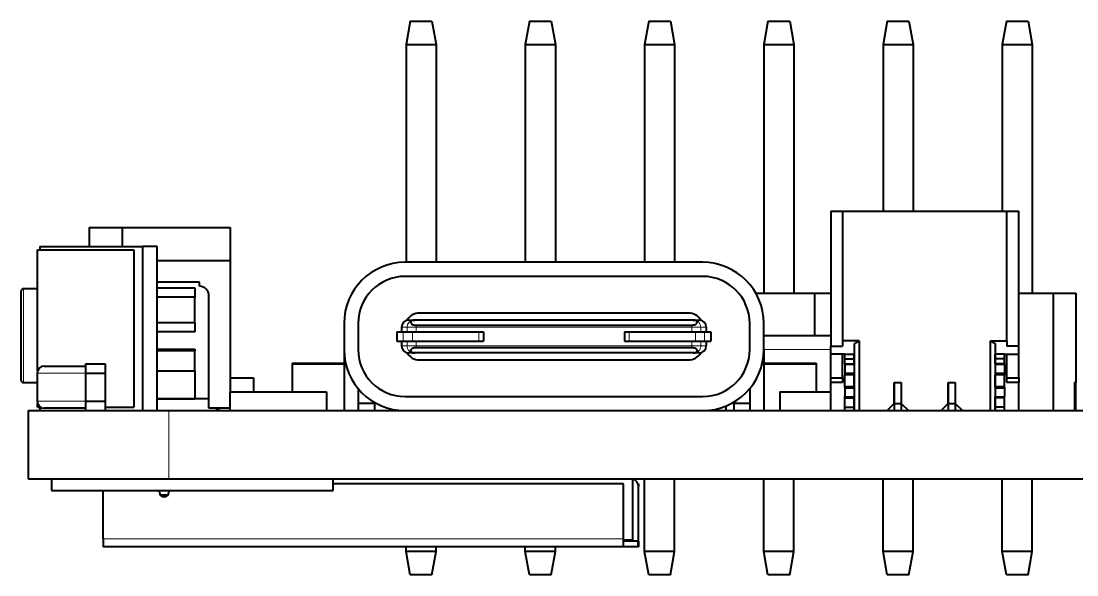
# Model space of a CAD drawing. Header units: inches. Extents: x 7.77 to 11.27, y 3.95 to 4.76.
# Drawn here: x 7.769 to 8.654, y 3.972 to 4.436 of the extents above; entities that cross this region are included whole.
import ezdxf

# ---------------------------------------------------------------- set-up
doc = ezdxf.new("R2010")
doc.units = ezdxf.units.IN
doc.header["$LTSCALE"] = 0.5
doc.header["$MEASUREMENT"] = 0
doc.layers.add('TANGENT_LINES', color=7, linetype='Continuous', lineweight=15)
doc.layers.add('Visible', color=7, linetype='Continuous', lineweight=40)

msp = doc.modelspace()

# ---------------------------------------------------------------- linework, layer by layer
at = {"layer": 'TANGENT_LINES'}
for p, q in [((7.77096, 4.21185), (7.77096, 4.13311)), ((8.08828, 4.17973), (8.08809, 4.17973)), ((8.09263, 4.17973), (8.08828, 4.17973)), ((8.08828, 4.17973), (8.08828, 4.17579)), ((8.09263, 4.17973), (8.09263, 4.17579)), ((8.10032, 4.17973), (8.09263, 4.17973)), ((8.10032, 4.18133), (8.10032, 4.17973)), ((8.10032, 4.17973), (8.10032, 4.17579)), ((8.33137, 4.17973), (8.10032, 4.17973)), ((8.33137, 4.18133), (8.33137, 4.17973)), ((8.33137, 4.17973), (8.33137, 4.17579)), ((8.33906, 4.17973), (8.33137, 4.17973)), ((8.34342, 4.17973), (8.33906, 4.17973)), ((8.33906, 4.17973), (8.33906, 4.17579)), ((8.34342, 4.17973), (8.34342, 4.17579)), ((8.3436, 4.17973), (8.34342, 4.17973)), ((8.08434, 4.17579), (8.08434, 4.16792)), ((8.08947, 4.17579), (8.08947, 4.16792)), ((8.09716, 4.17579), (8.09716, 4.16792)), ((8.15285, 4.17579), (8.15285, 4.16792)), ((8.27884, 4.17579), (8.27884, 4.16792)), ((8.33453, 4.17579), (8.33453, 4.16792)), ((8.34222, 4.17579), (8.34222, 4.16792)), ((8.34735, 4.17579), (8.34735, 4.16792)), ((8.08809, 4.16398), (8.08828, 4.16398)), ((8.08828, 4.16792), (8.08828, 4.16398)), ((8.08828, 4.16398), (8.09263, 4.16398)), ((8.09263, 4.16792), (8.09263, 4.16398)), ((8.09263, 4.16398), (8.10032, 4.16398)), ((8.10032, 4.16792), (8.10032, 4.16398)), ((8.10032, 4.16398), (8.33137, 4.16398)), ((8.10032, 4.16398), (8.10032, 4.16238)), ((8.33137, 4.16792), (8.33137, 4.16398)), ((8.33137, 4.16398), (8.33906, 4.16398)), ((8.33137, 4.16398), (8.33137, 4.16238)), ((8.33906, 4.16792), (8.33906, 4.16398)), ((8.33906, 4.16398), (8.34342, 4.16398)), ((8.34342, 4.16792), (8.34342, 4.16398)), ((8.34342, 4.16398), (8.3436, 4.16398)), ((8.05239, 4.15729), (8.05167, 4.15729)), ((8.44813, 4.16083), (8.39183, 4.16083)), ((8.4599, 4.14805), (8.46778, 4.14805)), ((8.59383, 4.14805), (8.58596, 4.14805)), ((7.82293, 4.14114), (7.78248, 4.14114)), ((8.4599, 4.14125), (8.46778, 4.14125)), ((8.4599, 4.13929), (8.46778, 4.13929)), ((8.59383, 4.14125), (8.58596, 4.14125)), ((8.59383, 4.13929), (8.58596, 4.13929)), ((8.4599, 4.13023), (8.46778, 4.13023)), ((8.4599, 4.12826), (8.46778, 4.12826)), ((8.59383, 4.13023), (8.58596, 4.13023)), ((8.59383, 4.12826), (8.58596, 4.12826)), ((7.78248, 4.11752), (7.82293, 4.11752)), ((8.4599, 4.12147), (8.46778, 4.12147)), ((8.59383, 4.12147), (8.58596, 4.12147)), ((7.89301, 4.10965), (7.89301, 4.05256)), ((7.83789, 4.00217), (8.27411, 4.00217)), ((8.28592, 4.0002), (8.28592, 3.99548))]:
    msp.add_line(p, q, dxfattribs=at)
for centre, start_param, end_param in [((8.09404, 4.17973), 0, 1.570796), ((8.0984, 4.17973), 0, 1.570796), ((8.09404, 4.16398), 1.570796, 3.141593), ((8.0984, 4.16398), 1.570796, 3.141593)]:
    msp.add_ellipse(centre, major_axis=(0, 0.00591), ratio=0.9764, start_param=start_param, end_param=end_param, dxfattribs=at)
at = {"layer": 'TANGENT_LINES', "extrusion": (0, 0, -1)}
for centre, start_param, end_param in [((8.33329, 4.17973), 0, 1.570796), ((8.33765, 4.17973), 0, 1.570796), ((8.33329, 4.16398), 1.570796, 3.141593), ((8.33765, 4.16398), 1.570796, 3.141593)]:
    msp.add_ellipse(centre, major_axis=(0, 0.00591), ratio=0.9764, start_param=start_param, end_param=end_param, dxfattribs=at)
at = {"layer": 'Visible'}
for p, q in [((8.0953, 4.43642), (8.09183, 4.41674)), ((8.0953, 4.43642), (8.11356, 4.43642)), ((8.11356, 4.43642), (8.11703, 4.41674)), ((8.1953, 4.43642), (8.19183, 4.41674)), ((8.1953, 4.43642), (8.21356, 4.43642)), ((8.21356, 4.43642), (8.21703, 4.41674)), ((8.2953, 4.43642), (8.29183, 4.41674)), ((8.2953, 4.43642), (8.31356, 4.43642)), ((8.31356, 4.43642), (8.31703, 4.41674)), ((8.3953, 4.43642), (8.39183, 4.41674)), ((8.3953, 4.43642), (8.41356, 4.43642)), ((8.41356, 4.43642), (8.41703, 4.41674)), ((8.4953, 4.43642), (8.49183, 4.41674)), ((8.4953, 4.43642), (8.51356, 4.43642)), ((8.51356, 4.43642), (8.51703, 4.41674)), ((8.5953, 4.43642), (8.59183, 4.41674)), ((8.5953, 4.43642), (8.61356, 4.43642)), ((8.61356, 4.43642), (8.61703, 4.41674)), ((8.09183, 4.41674), (8.11703, 4.41674)), ((8.09183, 4.41674), (8.09183, 4.23406)), ((8.11703, 4.41674), (8.11703, 4.23406)), ((8.19183, 4.41674), (8.21703, 4.41674)), ((8.19183, 4.41674), (8.19183, 4.23406)), ((8.21703, 4.41674), (8.21703, 4.23406)), ((8.29183, 4.41674), (8.31703, 4.41674)), ((8.29183, 4.41674), (8.29183, 4.23406)), ((8.31703, 4.41674), (8.31703, 4.23406)), ((8.39183, 4.41674), (8.41703, 4.41674)), ((8.39183, 4.41674), (8.39183, 4.20807)), ((8.41703, 4.41674), (8.41703, 4.20807)), ((8.49183, 4.41674), (8.51703, 4.41674)), ((8.49183, 4.41674), (8.49183, 4.27697)), ((8.51703, 4.41674), (8.51703, 4.27697)), ((8.59183, 4.41674), (8.61703, 4.41674)), ((8.59183, 4.41674), (8.59183, 4.27697)), ((8.61703, 4.41674), (8.61703, 4.20807)), ((8.44813, 4.27697), (8.45797, 4.27697)), ((8.44813, 4.27697), (8.44813, 4.16372)), ((8.45797, 4.27697), (8.59577, 4.27697)), ((8.45797, 4.27697), (8.45797, 4.16827)), ((8.59577, 4.27697), (8.60561, 4.27697)), ((8.59577, 4.16827), (8.59577, 4.27697)), ((8.60561, 4.16372), (8.60561, 4.27697)), ((7.82608, 4.26319), (7.85364, 4.26319)), ((7.82608, 4.26319), (7.82608, 4.24744)), ((7.85364, 4.26319), (7.94419, 4.26319)), ((7.85364, 4.26319), (7.85364, 4.24744)), ((7.94419, 4.26319), (7.94419, 4.23563)), ((7.78277, 4.24449), (7.86348, 4.24449)), ((7.78277, 4.14298), (7.78277, 4.24449)), ((7.78474, 4.24744), (7.78474, 4.24449)), ((7.78474, 4.24744), (7.87099, 4.24744)), ((7.86348, 4.24449), (7.86348, 4.1126)), ((7.88317, 4.24744), (7.87099, 4.24744)), ((7.87099, 4.10965), (7.87099, 4.24744)), ((7.88317, 4.10965), (7.88317, 4.24744)), ((7.88317, 4.23563), (7.94419, 4.23563)), ((7.94419, 4.23563), (7.94419, 4.1254)), ((8.34065, 4.23406), (8.09104, 4.23406)), ((7.9186, 4.21744), (7.88317, 4.21744)), ((7.9186, 4.21398), (7.9186, 4.21744)), ((8.34065, 4.22225), (8.09104, 4.22225)), ((7.76899, 4.13508), (7.76899, 4.20988)), ((7.78277, 4.21185), (7.77096, 4.21185)), ((7.88317, 4.2128), (7.91466, 4.2128)), ((7.91466, 4.2128), (7.91466, 4.20492)), ((7.92648, 4.11162), (7.92648, 4.20611)), ((8.3852, 4.20807), (8.43474, 4.20807)), ((8.43474, 4.20807), (8.44813, 4.20807)), ((8.43474, 4.17264), (8.43474, 4.20807)), ((8.60561, 4.20807), (8.63474, 4.20807)), ((8.63474, 4.20807), (8.65344, 4.20807)), ((8.63474, 4.10965), (8.63474, 4.20807)), ((8.65344, 4.20807), (8.65344, 4.13327)), ((7.91466, 4.20492), (7.88317, 4.20492)), ((7.91466, 4.18366), (7.91466, 4.20492)), ((8.32864, 4.19154), (8.10305, 4.19154)), ((7.88317, 4.18366), (7.91466, 4.18366)), ((7.91466, 4.18366), (7.91466, 4.17579)), ((8.03986, 4.18288), (8.03986, 4.16083)), ((8.05167, 4.18288), (8.05167, 4.16083)), ((8.08809, 4.17973), (8.08809, 4.17579)), ((8.09404, 4.18563), (8.0984, 4.18563)), ((8.0984, 4.18563), (8.09918, 4.18563)), ((8.33251, 4.18563), (8.09918, 4.18563)), ((8.10032, 4.18133), (8.33137, 4.18133)), ((8.33251, 4.18563), (8.33329, 4.18563)), ((8.33329, 4.18563), (8.33765, 4.18563)), ((8.3436, 4.17973), (8.3436, 4.17579)), ((8.38002, 4.16083), (8.38002, 4.18288)), ((8.39183, 4.16083), (8.39183, 4.18288)), ((7.91466, 4.17579), (7.88317, 4.17579)), ((8.08415, 4.17579), (8.08415, 4.16792)), ((8.08415, 4.17579), (8.08434, 4.17579)), ((8.08434, 4.17579), (8.08947, 4.17579)), ((8.08947, 4.17579), (8.09716, 4.17579)), ((8.09716, 4.17579), (8.15285, 4.17579)), ((8.15285, 4.17579), (8.15679, 4.17579)), ((8.15679, 4.17579), (8.15679, 4.16792)), ((8.2749, 4.17579), (8.2749, 4.16792)), ((8.2749, 4.17579), (8.27884, 4.17579)), ((8.27884, 4.17579), (8.33453, 4.17579)), ((8.33453, 4.17579), (8.34222, 4.17579)), ((8.34222, 4.17579), (8.34735, 4.17579)), ((8.34735, 4.17579), (8.34754, 4.17579)), ((8.34754, 4.17579), (8.34754, 4.16792)), ((8.39183, 4.17264), (8.44813, 4.17264)), ((8.08415, 4.16792), (8.08434, 4.16792)), ((8.08434, 4.16792), (8.08947, 4.16792)), ((8.08809, 4.16792), (8.08809, 4.16398)), ((8.08947, 4.16792), (8.09716, 4.16792)), ((8.09716, 4.16792), (8.15285, 4.16792)), ((8.33137, 4.16238), (8.10032, 4.16238)), ((8.15285, 4.16792), (8.15679, 4.16792)), ((8.2749, 4.16792), (8.27884, 4.16792)), ((8.27884, 4.16792), (8.33453, 4.16792)), ((8.33453, 4.16792), (8.34222, 4.16792)), ((8.34222, 4.16792), (8.34735, 4.16792)), ((8.3436, 4.16792), (8.3436, 4.16398)), ((8.34735, 4.16792), (8.34754, 4.16792)), ((8.44813, 4.16372), (8.45797, 4.16372)), ((8.44813, 4.1569), (8.44813, 4.16372)), ((8.47175, 4.16827), (8.45797, 4.16827)), ((8.45797, 4.16827), (8.45797, 4.16372)), ((8.46781, 4.166), (8.47175, 4.16827)), ((8.46781, 4.10965), (8.46781, 4.166)), ((8.47175, 4.16827), (8.47175, 4.10965)), ((8.58199, 4.16827), (8.59577, 4.16827)), ((8.58199, 4.10965), (8.58199, 4.16827)), ((8.58199, 4.16827), (8.58592, 4.166)), ((8.58592, 4.166), (8.58592, 4.10965)), ((8.59577, 4.16827), (8.59577, 4.16372)), ((8.60561, 4.16372), (8.59577, 4.16372)), ((8.60561, 4.1569), (8.60561, 4.16372)), ((7.88317, 4.16112), (7.91466, 4.16112)), ((7.91466, 4.15981), (7.88317, 4.15981)), ((7.91466, 4.16112), (7.91466, 4.15981)), ((7.91466, 4.14311), (7.91466, 4.15981)), ((8.03986, 4.16083), (8.03986, 4.10965)), ((8.0984, 4.15807), (8.09404, 4.15807)), ((8.09918, 4.15807), (8.0984, 4.15807)), ((8.33251, 4.15807), (8.09918, 4.15807)), ((8.33329, 4.15807), (8.33251, 4.15807)), ((8.33765, 4.15807), (8.33329, 4.15807)), ((8.39183, 4.16083), (8.39183, 4.10965)), ((8.44813, 4.13722), (8.44813, 4.1569)), ((8.45797, 4.1569), (8.44813, 4.1569)), ((8.4599, 4.1569), (8.45797, 4.1569)), ((8.45797, 4.13722), (8.45797, 4.1569)), ((8.4599, 4.15297), (8.4599, 4.1569)), ((8.4599, 4.1569), (8.46778, 4.1569)), ((8.4599, 4.14903), (8.4599, 4.15297)), ((8.4599, 4.15297), (8.46778, 4.15297)), ((8.46781, 4.1569), (8.46778, 4.1569)), ((8.46778, 4.15297), (8.46778, 4.1569)), ((8.46778, 4.14903), (8.46778, 4.15297)), ((8.58592, 4.1569), (8.58596, 4.1569)), ((8.58596, 4.15297), (8.58596, 4.1569)), ((8.59383, 4.1569), (8.58596, 4.1569)), ((8.59383, 4.15297), (8.58596, 4.15297)), ((8.58596, 4.14903), (8.58596, 4.15297)), ((8.59383, 4.1569), (8.59577, 4.1569)), ((8.59383, 4.15297), (8.59383, 4.1569)), ((8.59383, 4.14903), (8.59383, 4.15297)), ((8.59577, 4.13722), (8.59577, 4.1569)), ((8.59577, 4.1569), (8.60561, 4.1569)), ((8.60561, 4.13722), (8.60561, 4.1569)), ((7.78839, 4.14705), (7.82293, 4.14705)), ((7.82293, 4.14902), (7.83947, 4.14902)), ((7.82293, 4.14902), (7.82293, 4.14114)), ((7.83947, 4.14902), (7.83947, 4.14114)), ((7.99642, 4.14941), (7.99642, 4.14902)), ((7.99642, 4.14941), (8.03986, 4.14941)), ((7.99642, 4.14902), (8.03986, 4.14902)), ((7.99642, 4.14902), (7.99642, 4.1254)), ((7.99642, 4.14902), (8.03986, 4.14902)), ((8.10305, 4.15217), (8.32864, 4.15217)), ((8.39183, 4.14941), (8.43576, 4.14941)), ((8.39183, 4.14902), (8.43576, 4.14902)), ((8.39183, 4.14902), (8.43576, 4.14902)), ((8.43576, 4.14941), (8.43576, 4.14902)), ((8.43576, 4.14902), (8.43576, 4.1254)), ((8.4599, 4.14903), (8.46778, 4.14903)), ((8.4599, 4.14903), (8.4599, 4.14805)), ((8.4599, 4.14805), (8.4599, 4.14125)), ((8.46778, 4.14903), (8.46778, 4.14805)), ((8.46778, 4.14805), (8.46778, 4.14125)), ((8.59383, 4.14903), (8.58596, 4.14903)), ((8.58596, 4.14903), (8.58596, 4.14805)), ((8.58596, 4.14805), (8.58596, 4.14125)), ((8.59383, 4.14903), (8.59383, 4.14805)), ((8.59383, 4.14805), (8.59383, 4.14125)), ((7.78248, 4.14114), (7.78248, 4.11752)), ((7.82293, 4.14114), (7.83947, 4.14114)), ((7.82293, 4.14114), (7.82293, 4.11752)), ((7.83947, 4.14114), (7.83947, 4.11752)), ((7.88317, 4.14311), (7.91466, 4.14311)), ((7.91466, 4.14311), (7.91466, 4.11949)), ((7.94419, 4.13721), (7.96388, 4.13721)), ((7.96388, 4.13721), (7.96388, 4.1254)), ((8.44813, 4.13328), (8.44813, 4.13722)), ((8.44813, 4.13722), (8.45797, 4.13722)), ((8.45797, 4.13722), (8.45797, 4.13328)), ((8.4599, 4.14125), (8.4599, 4.14027)), ((8.4599, 4.14027), (8.46778, 4.14027)), ((8.4599, 4.14027), (8.4599, 4.13929)), ((8.4599, 4.13023), (8.4599, 4.13929)), ((8.46778, 4.14125), (8.46778, 4.14027)), ((8.46778, 4.14027), (8.46778, 4.13929)), ((8.46778, 4.13023), (8.46778, 4.13929)), ((8.58596, 4.14125), (8.58596, 4.14027)), ((8.59383, 4.14027), (8.58596, 4.14027)), ((8.58596, 4.14027), (8.58596, 4.13929)), ((8.58596, 4.13023), (8.58596, 4.13929)), ((8.59383, 4.14125), (8.59383, 4.14027)), ((8.59383, 4.14027), (8.59383, 4.13929)), ((8.59383, 4.13023), (8.59383, 4.13929)), ((8.59577, 4.13328), (8.59577, 4.13722)), ((8.59577, 4.13722), (8.60561, 4.13722)), ((8.60561, 4.13722), (8.60561, 4.13328)), ((7.77096, 4.13311), (7.78248, 4.13311)), ((8.05167, 4.12813), (8.05167, 4.10965)), ((8.38002, 4.12813), (8.38002, 4.10965)), ((8.44813, 4.10965), (8.44813, 4.13328)), ((8.45797, 4.13328), (8.44813, 4.13328)), ((8.4599, 4.12925), (8.4599, 4.13023)), ((8.4599, 4.12925), (8.46778, 4.12925)), ((8.4599, 4.12925), (8.4599, 4.12826)), ((8.4599, 4.12826), (8.4599, 4.12147)), ((8.46778, 4.12925), (8.46778, 4.13023)), ((8.46778, 4.12925), (8.46778, 4.12826)), ((8.46778, 4.12826), (8.46778, 4.12147)), ((8.50128, 4.13328), (8.50128, 4.11557)), ((8.50128, 4.13328), (8.50719, 4.13328)), ((8.50128, 4.13328), (8.50718, 4.13328)), ((8.50128, 4.11557), (8.50128, 4.13328)), ((8.50718, 4.13328), (8.50718, 4.11557)), ((8.50719, 4.13328), (8.50719, 4.11557)), ((8.54655, 4.11557), (8.54655, 4.13328)), ((8.54655, 4.13328), (8.55246, 4.13328)), ((8.54656, 4.13328), (8.54656, 4.11557)), ((8.54656, 4.13328), (8.55246, 4.13328)), ((8.55246, 4.13328), (8.55246, 4.11557)), ((8.55246, 4.13328), (8.55246, 4.11557)), ((8.58596, 4.12925), (8.58596, 4.13023)), ((8.59383, 4.12925), (8.58596, 4.12925)), ((8.58596, 4.12925), (8.58596, 4.12826)), ((8.58596, 4.12826), (8.58596, 4.12147)), ((8.59383, 4.12925), (8.59383, 4.13023)), ((8.59383, 4.12925), (8.59383, 4.12826)), ((8.59383, 4.12826), (8.59383, 4.12147)), ((8.60561, 4.13328), (8.59577, 4.13328)), ((8.60561, 4.10965), (8.60561, 4.13328)), ((8.65246, 4.13327), (8.65246, 4.10965)), ((8.65344, 4.13327), (8.65246, 4.13327)), ((8.65344, 4.10965), (8.65344, 4.13327)), ((7.82293, 4.11752), (7.83947, 4.11752)), ((7.82293, 4.11752), (7.82293, 4.10965)), ((7.83947, 4.11752), (7.83947, 4.10965)), ((7.92648, 4.11949), (7.88317, 4.11949)), ((7.88317, 4.11949), (7.91466, 4.11949)), ((7.94394, 4.1254), (8.02517, 4.1254)), ((7.94394, 4.1254), (7.94394, 4.10965)), ((8.02517, 4.1254), (8.02517, 4.10965)), ((8.09104, 4.12146), (8.34065, 4.12146)), ((8.40517, 4.1254), (8.44813, 4.1254)), ((8.40517, 4.1254), (8.40517, 4.10965)), ((8.4599, 4.12049), (8.4599, 4.12147)), ((8.4599, 4.11261), (8.4599, 4.12049)), ((8.4599, 4.12049), (8.46778, 4.12049)), ((8.46778, 4.12049), (8.46778, 4.12147)), ((8.46778, 4.11261), (8.46778, 4.12049)), ((8.58596, 4.12049), (8.58596, 4.12147)), ((8.58596, 4.11261), (8.58596, 4.12049)), ((8.59383, 4.12049), (8.58596, 4.12049)), ((8.59383, 4.12049), (8.59383, 4.12147)), ((8.59383, 4.11261), (8.59383, 4.12049)), ((7.7749, 4.10965), (7.7749, 4.05256)), ((7.7749, 4.10965), (7.89301, 4.10965)), ((7.78277, 4.1126), (7.78277, 4.11569)), ((7.78277, 4.1126), (7.78512, 4.1126)), ((7.78474, 4.1126), (7.78474, 4.10965)), ((7.82293, 4.11162), (7.78839, 4.11162)), ((7.83947, 4.1126), (7.86348, 4.1126)), ((7.89301, 4.10965), (8.09104, 4.10965)), ((7.94394, 4.11162), (7.92648, 4.11162)), ((8.06718, 4.11555), (8.05167, 4.11555)), ((8.06541, 4.11555), (8.06541, 4.10965)), ((8.07948, 4.11097), (8.07948, 4.10965)), ((8.08002, 4.10965), (8.08002, 4.11085)), ((8.09104, 4.10965), (8.34065, 4.10965)), ((8.34065, 4.10965), (8.70579, 4.10965)), ((8.35167, 4.10965), (8.35167, 4.11085)), ((8.36014, 4.1135), (8.36014, 4.10965)), ((8.38002, 4.11555), (8.36452, 4.11555)), ((8.36677, 4.11555), (8.36677, 4.10965)), ((8.4599, 4.10965), (8.4599, 4.11261)), ((8.4599, 4.11261), (8.46778, 4.11261)), ((8.46778, 4.10965), (8.46778, 4.11261)), ((8.49537, 4.10966), (8.50128, 4.11557)), ((8.49537, 4.10966), (8.49537, 4.10965)), ((8.50128, 4.11557), (8.50719, 4.11557)), ((8.50128, 4.11557), (8.50128, 4.10965)), ((8.50718, 4.11557), (8.51309, 4.10966)), ((8.50719, 4.11557), (8.50719, 4.10965)), ((8.51309, 4.10965), (8.51309, 4.10966)), ((8.54065, 4.10966), (8.54655, 4.11557)), ((8.54065, 4.10966), (8.54065, 4.10965)), ((8.54656, 4.11557), (8.55246, 4.11557)), ((8.54656, 4.11557), (8.54656, 4.10965)), ((8.55246, 4.11557), (8.55246, 4.10965)), ((8.55246, 4.11557), (8.55836, 4.10966)), ((8.55836, 4.10965), (8.55836, 4.10966)), ((8.58596, 4.10965), (8.58596, 4.11261)), ((8.59383, 4.11261), (8.58596, 4.11261)), ((8.59383, 4.10965), (8.59383, 4.11261)), ((7.7749, 4.05256), (7.89301, 4.05256)), ((7.79459, 4.05256), (7.79459, 4.04272)), ((7.89301, 4.05256), (11.00325, 4.05256)), ((8.03081, 4.04272), (8.03081, 4.05256)), ((8.27411, 4.04823), (8.03081, 4.04823)), ((8.27411, 4.00217), (8.27411, 4.04823)), ((8.28199, 4.00138), (8.28199, 4.05256)), ((8.28628, 4.04823), (8.28671, 4.04823)), ((8.28671, 4.04823), (8.28671, 4.04587)), ((8.29183, 3.99154), (8.29183, 4.05256)), ((8.31703, 3.99154), (8.31703, 4.05256)), ((8.39183, 3.99154), (8.39183, 4.05256)), ((8.41703, 3.99154), (8.41703, 4.05256)), ((8.49183, 3.99154), (8.49183, 4.05256)), ((8.51703, 3.99154), (8.51703, 4.05256)), ((8.59183, 3.99154), (8.59183, 4.05256)), ((8.61703, 3.99154), (8.61703, 4.05256)), ((7.79459, 4.04272), (8.03081, 4.04272)), ((7.83789, 4.00217), (7.83789, 4.04272)), ((7.88514, 4.04114), (7.88514, 4.04272)), ((7.89222, 4.03878), (7.88592, 4.03878)), ((7.89301, 4.04272), (7.89301, 4.04114)), ((8.28671, 4.00217), (8.28671, 4.04587)), ((7.83789, 4.00217), (7.83789, 3.99548)), ((8.27411, 3.99548), (8.27411, 4.00217)), ((8.27411, 3.99548), (7.83789, 3.99548)), ((8.09183, 3.99154), (8.09183, 3.99548)), ((8.11703, 3.99154), (8.11703, 3.99548)), ((8.19183, 3.99154), (8.19183, 3.99548)), ((8.21703, 3.99154), (8.21703, 3.99548)), ((8.27411, 4.00138), (8.28199, 4.00138)), ((8.28592, 4.0002), (8.27411, 4.0002)), ((8.28592, 3.99548), (8.27411, 3.99548)), ((8.28671, 4.0002), (8.28592, 4.0002)), ((8.28671, 3.99548), (8.28592, 3.99548)), ((8.28671, 4.0002), (8.28671, 3.99548)), ((8.11703, 3.99154), (8.09183, 3.99154)), ((8.0953, 3.97185), (8.09183, 3.99154)), ((8.11356, 3.97185), (8.11703, 3.99154)), ((8.21703, 3.99154), (8.19183, 3.99154)), ((8.1953, 3.97185), (8.19183, 3.99154)), ((8.21356, 3.97185), (8.21703, 3.99154)), ((8.31703, 3.99154), (8.29183, 3.99154)), ((8.2953, 3.97185), (8.29183, 3.99154)), ((8.31356, 3.97185), (8.31703, 3.99154)), ((8.41703, 3.99154), (8.39183, 3.99154)), ((8.3953, 3.97185), (8.39183, 3.99154)), ((8.41356, 3.97185), (8.41703, 3.99154)), ((8.51703, 3.99154), (8.49183, 3.99154)), ((8.4953, 3.97185), (8.49183, 3.99154)), ((8.51356, 3.97185), (8.51703, 3.99154)), ((8.61703, 3.99154), (8.59183, 3.99154)), ((8.5953, 3.97185), (8.59183, 3.99154)), ((8.61356, 3.97185), (8.61703, 3.99154)), ((8.11356, 3.97185), (8.0953, 3.97185)), ((8.21356, 3.97185), (8.1953, 3.97185)), ((8.31356, 3.97185), (8.2953, 3.97185)), ((8.41356, 3.97185), (8.3953, 3.97185)), ((8.51356, 3.97185), (8.4953, 3.97185)), ((8.61356, 3.97185), (8.5953, 3.97185))]:
    msp.add_line(p, q, dxfattribs=at)
for centre, radius, start, end in [((8.09104, 4.18288), 0.05118, 90, 180), ((8.34065, 4.18288), 0.05118, 0, 90), ((8.09104, 4.18288), 0.03937, 90, 180), ((8.34065, 4.18288), 0.03937, 0, 90), ((7.77096, 4.20988), 0.00197, 90, 180), ((7.9186, 4.20611), 0.00787, 0, 90), ((8.10305, 4.17973), 0.01181, 90, 150.74622), ((8.32864, 4.17973), 0.01181, 29.25378, 90), ((8.09399, 4.17973), 0.00591, 90, 180), ((8.3377, 4.17973), 0.00591, 0, 90), ((8.09399, 4.16398), 0.00591, 180, 270), ((8.3377, 4.16398), 0.00591, 270, 0), ((8.09104, 4.16083), 0.05118, 180, 270), ((8.09104, 4.16083), 0.03937, 180, 270), ((8.10305, 4.16398), 0.01181, 209.25378, 270), ((8.32864, 4.16398), 0.01181, 270, 330.74622), ((8.34065, 4.16083), 0.05118, 270, 0), ((8.34065, 4.16083), 0.03937, 270, 0), ((7.78839, 4.14114), 0.00591, 90, 180), ((7.77096, 4.13508), 0.00197, 180, 270), ((7.78839, 4.11752), 0.00591, 180, 270), ((7.93829, 4.11949), 0.00984, 233.1301, 270), ((8.28002, 4.04587), 0.00669, 0, 72.89536), ((7.88907, 4.04114), 0.00394, 180, 0), ((8.28002, 4.00217), 0.00669, 342.89536, 0), ((8.28002, 4.00217), 0.00197, 270, 336.42182)]:
    msp.add_arc(centre, radius, start, end, dxfattribs=at)
for points, knots in [([(8.09918, 4.18563), (8.09902, 4.18563), (8.09886, 4.18563), (8.09871, 4.18562), (8.09832, 4.18561), (8.09793, 4.18557), (8.09757, 4.18548), (8.09727, 4.18541), (8.09698, 4.18531), (8.09673, 4.18518), (8.09648, 4.18506), (8.09627, 4.18491), (8.0961, 4.18474), (8.09594, 4.18457), (8.09582, 4.18439), (8.09575, 4.1842), (8.09568, 4.18399), (8.09566, 4.18378), (8.0957, 4.18357), (8.09574, 4.18334), (8.09584, 4.18312), (8.096, 4.18291), (8.09617, 4.18268), (8.0964, 4.18246), (8.09669, 4.18227), (8.097, 4.18206), (8.09737, 4.18188), (8.09778, 4.18174), (8.09821, 4.18159), (8.0987, 4.18147), (8.0992, 4.18141), (8.09956, 4.18136), (8.09994, 4.18133), (8.10032, 4.18133)], [0.0000291915, 0.0000291915, 0.0000291915, 0.0000291915, 0.0000411452, 0.0000411452, 0.0000411452, 0.000070824, 0.000070824, 0.000070824, 0.0000961213, 0.0000961213, 0.0000961213, 0.0001214147, 0.0001214147, 0.0001214147, 0.0001469795, 0.0001469795, 0.0001469795, 0.0001745712, 0.0001745712, 0.0001745712, 0.0002048519, 0.0002048519, 0.0002048519, 0.0002381455, 0.0002381455, 0.0002381455, 0.0002745557, 0.0002745557, 0.0002745557, 0.0003139168, 0.0003139168, 0.0003139168, 0.0003426645, 0.0003426645, 0.0003426645, 0.0003426645]), ([(8.33137, 4.18133), (8.33192, 4.18136), (8.33298, 4.18142), (8.33442, 4.18188), (8.3355, 4.18257), (8.33606, 4.18342), (8.336, 4.18427), (8.33547, 4.18492), (8.33469, 4.18534), (8.33378, 4.18559), (8.33296, 4.18562), (8.33251, 4.18563)], [0, 0, 0, 0, 0.135297, 0.265706, 0.385134, 0.488982, 0.582879, 0.677831, 0.77732, 0.879805, 1, 1, 1, 1]), ([(8.10032, 4.16238), (8.09977, 4.16235), (8.09871, 4.16229), (8.09727, 4.16183), (8.09619, 4.16114), (8.09563, 4.16029), (8.09569, 4.15944), (8.09622, 4.15879), (8.097, 4.15836), (8.09791, 4.15811), (8.09873, 4.15809), (8.09918, 4.15807)], [0, 0, 0, 0, 0.135297, 0.265706, 0.385134, 0.488982, 0.582879, 0.677831, 0.77732, 0.879805, 1, 1, 1, 1]), ([(8.33251, 4.15807), (8.33267, 4.15807), (8.33283, 4.15808), (8.33298, 4.15808), (8.33337, 4.1581), (8.33376, 4.15814), (8.33412, 4.15822), (8.33442, 4.15829), (8.33471, 4.1584), (8.33496, 4.15852), (8.33521, 4.15865), (8.33542, 4.1588), (8.33559, 4.15897), (8.33575, 4.15914), (8.33587, 4.15932), (8.33594, 4.15951), (8.33601, 4.15971), (8.33603, 4.15993), (8.33599, 4.16013), (8.33595, 4.16036), (8.33585, 4.16059), (8.3357, 4.1608), (8.33552, 4.16103), (8.33529, 4.16125), (8.335, 4.16144), (8.33469, 4.16164), (8.33432, 4.16182), (8.33392, 4.16197), (8.33348, 4.16212), (8.33299, 4.16223), (8.33249, 4.1623), (8.33213, 4.16235), (8.33175, 4.16238), (8.33137, 4.16238)], [0.0000291915, 0.0000291915, 0.0000291915, 0.0000291915, 0.0000411452, 0.0000411452, 0.0000411452, 0.000070824, 0.000070824, 0.000070824, 0.0000961213, 0.0000961213, 0.0000961213, 0.0001214147, 0.0001214147, 0.0001214147, 0.0001469795, 0.0001469795, 0.0001469795, 0.0001745712, 0.0001745712, 0.0001745712, 0.0002048519, 0.0002048519, 0.0002048519, 0.0002381455, 0.0002381455, 0.0002381455, 0.0002745557, 0.0002745557, 0.0002745557, 0.0003139168, 0.0003139168, 0.0003139168, 0.0003426645, 0.0003426645, 0.0003426645, 0.0003426645])]:
    msp.add_open_spline(points, degree=3, knots=knots, dxfattribs=at)

doc.saveas('drawing.dxf')
